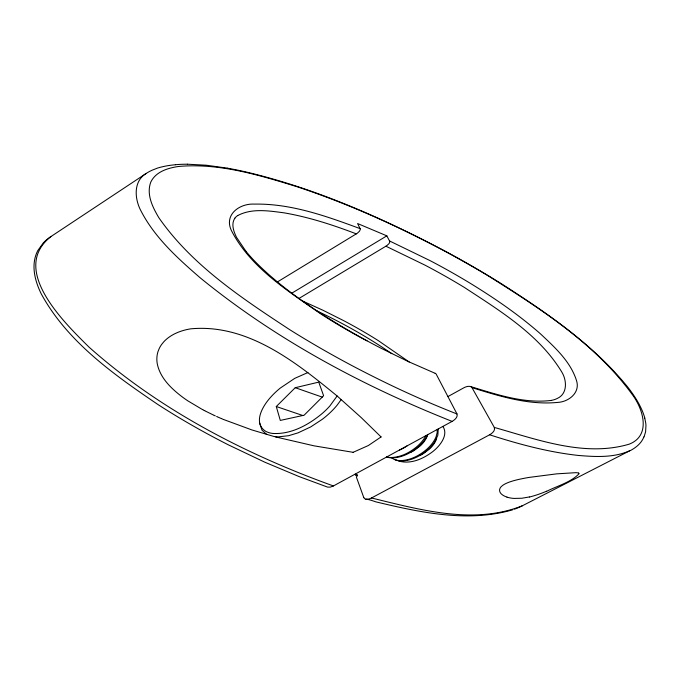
<?xml version="1.0" encoding="UTF-8"?>
<svg xmlns="http://www.w3.org/2000/svg" width="680" height="680" viewBox="0 0 680 680"><rect width="100%" height="100%" fill="white"/><g stroke="black" fill="none" stroke-linecap="round" stroke-linejoin="round"><path stroke-width="1.02" d="M355.291 474.054L355.64 475.031L357.536 475.6L357.315 474.844M357.536 475.6L356.32 476.91L363.74 497.471M644.062 436.925L645.592 431.808L645.957 425.433A100.496 58.021 0 0 0 645.702 422.815L644.759 418.072M427.712 434.664L425.748 438.311A71.578 41.327 0 0 1 418.957 446.233C411.629 452.795 401.65 457.869 391.96 457.895M425.892 435.65L424.592 437.912A71.697 41.395 0 0 1 417.792 445.833C410.423 452.31 401.055 457.308 391.059 457.512A10.523 6.078 0 0 1 386.733 456.96L387.251 457.138M202.121 409.36L188.02 400.962A148.963 86.003 0 0 1 181.441 396.296C170.799 388.093 160.25 377.8 157.344 364.157A79.679 46.002 0 0 1 156.868 358.054L157.037 356.048A69.114 39.907 0 0 1 158.117 351.262L159.248 348.483A58.93 34.026 0 0 1 161.831 344.19L163.812 341.785A50.005 28.866 0 0 1 168.64 337.475L170.51 336.192A43.919 25.355 0 0 1 178.135 332.265L179.579 331.704A41.233 23.809 0 0 1 190.706 328.839C247.613 323.493 295.927 362.253 337.127 395.99L329.894 405.934A130.458 75.319 0 0 1 322.159 413.542C308.372 424.975 291.082 434.596 272.663 433.44A14.365 8.296 0 0 1 264.868 430.805C252.781 421.753 263.466 404.88 271.252 396.576A130.245 75.191 0 0 1 280.253 388.093L294.763 378.344L307.929 372.538M341.224 399.534L337.39 404.829A136.909 79.05 0 0 1 322.269 419.322L310.734 426.904L298.027 432.863L288.651 435.693L277.601 436.951L273.972 436.492L251.906 429.938L223.584 419.509M234.863 218.195C231.149 223.644 233.359 230.63 235.926 236.079A119.773 69.156 0 0 0 236.631 237.499L245.922 251.26M276.284 406.521L295.248 387.702L318.758 382.126L323.612 395.734L304.104 415.216L280.296 420.418L276.284 406.521L302.787 415.505M381.072 436.942L368.356 445.527L353.115 452.319M175.406 164.764A54.323 31.365 0 0 0 157.649 168.036L152.38 170.102A41.888 24.182 0 0 0 146.174 173.451C132.872 181.475 134.657 199.58 141.253 211.446C155.125 237.992 177.845 258.459 200.183 277.814C275.417 339.218 362.049 385.713 452.115 421.387C454.606 419.942 458.073 417.256 457.002 413.975L436.288 374.306A3.247 1.87 0 0 0 435.157 373.295M146.183 173.451L50.932 236.564C9.112 269.501 64.566 322.847 88.986 347.089C159.536 409.853 244.987 454.096 333.412 485.954L452.115 421.387M407.031 445.91L405.05 447.21A36.38 21.003 0 0 1 399.525 450.015M277.44 281.911L357.315 233.24L359.516 231.175L360.392 229.22L357.578 223.533L386.844 235.85L389.912 241.672L389.087 243.55L386.793 245.675L298.979 298.452M291.805 293.173L386.844 235.85M447.916 396.576L463.802 387.821C465.834 386.75 468.265 385.9 470.56 386.554C496.587 394.434 523.838 403.809 551.387 400.418M512.779 509.771C467.865 522.861 420.096 512.397 375.802 501.84C361.089 496.553 365.135 501.245 371.501 497.981L489.617 434.784C492.099 433.398 495.516 430.652 494.317 427.44L471.996 387.651C499.587 396.21 528.36 405.263 557.608 402.416C568.71 401.923 580.508 392.632 576.495 380.553C570.452 361.369 554.769 347.344 540.575 333.948C519.129 315.078 495.524 298.834 471.223 283.883A753.338 434.936 0 0 0 430.058 260.618L389.767 241.06M333.412 485.954L330.25 487.127L327.573 487.101L299.055 476.561L264.656 462.128L228.556 444.941A811.538 468.537 0 0 1 157.896 404.498C113.696 374.501 67.294 341.785 41.208 293.786C35.292 281.699 31.263 267.113 36.27 253.997A81.337 46.962 0 0 1 37.799 250.588L43.239 242.981A61.328 35.411 0 0 1 50.923 236.555M355.64 475.031L356.847 474.708M237.762 215.534C251.863 208.071 268.685 210.834 283.806 212.797C308.695 217.047 332.809 224.893 356.354 233.877M371.501 497.981C419.959 509.762 473.994 525.087 522.461 505.725L630.36 450.458C614.278 457.938 595.875 456.866 578.654 455.473C548.275 452.183 518.627 444.15 489.617 434.784M546.729 491.266C557.447 485.835 570.937 482.341 579.164 473.646A1.419 0.816 0 0 0 578.875 473.297L578.485 473.093M514.496 509.159L516.179 508.529A60.282 34.799 0 0 0 522.461 505.725M529.371 496.944L522.206 498.193A26.239 15.147 0 0 1 521.637 498.253L513.944 498.423A19.762 11.415 0 0 1 511.02 498.083L510.519 497.998A17.731 10.234 0 0 1 507.297 497.225L506.965 497.114M175.397 164.713L177.42 164.552A79.144 45.688 0 0 1 187.399 164.212M187.399 164.203L206.329 165.223L227.188 168.138M391.892 457.895L391.892 457.895A10.251 5.916 0 0 0 395.309 459.85L396.44 460.207M353.141 452.319L314.058 445.842L275.153 436.815M494.317 427.44C537.26 439.492 584.571 457.385 629.212 444.159C651.134 435.642 643.297 409.538 632.715 395.139C595.688 344.029 541.152 309.204 488.537 276.046A1064.523 614.592 0 0 0 447.006 252.356C398.871 226.517 348.874 203.932 296.999 186.702C258.833 174.964 219.079 162.86 178.687 166.456C168.019 167.986 155.754 171.598 150.764 182.146C146.191 194.446 152.635 207.272 158.856 217.727C192.057 265.429 241.859 298.223 289.705 329.673A1061.633 612.927 0 0 0 352.648 365.967C386.529 383.834 421.32 400.01 457.002 413.975M387.183 457.113L386.793 456.977M295.248 387.702L322.235 397.111M360.273 228.684C326.366 216.172 291.116 203.447 254.481 204.111C239.13 203.235 223.142 215.314 231.923 231.531C251.048 267.877 287.649 290.751 320.365 313.642A618.298 356.975 0 0 0 367.038 340.833M435.124 373.303L408.17 361.505L381.438 348.432A733.89 423.708 0 0 1 317.262 311.049C295.094 296.327 273.564 280.364 254.889 261.332A278.298 160.675 0 0 1 245.905 251.26M223.031 419.279L222.215 418.931M221.672 418.701L217.923 417.07M302.608 301.036L323.111 310.326L343.995 320.824A556.767 321.445 0 0 1 378.182 340.552L409.207 361.981M217.405 416.832L216.614 416.483M385.959 246.22L424.847 265.072A714.714 412.641 0 0 1 464.508 287.521C500.191 310.938 539.172 334.637 561.79 372.028C566.89 380.332 567.673 393.754 557.345 398.412A16.736 9.664 0 0 1 551.369 400.392M215.314 415.888L213.792 415.191M213.291 414.953L205.3 411.034M317.262 311.049L327.063 315.792A560.294 323.484 0 0 1 382.406 347.344L391.774 353.651M204.841 410.796L204.374 410.55M203.915 410.312L203.464 410.074M203.014 409.836L202.564 409.598M266.721 434.469L261.987 430.185L259.7 423.215M337.127 395.99L361.19 417.562L381.08 436.951M438.235 428.935L437.852 435.251L434.979 441.507A70.618 40.774 0 0 1 428.221 449.404C420.852 455.881 411.459 460.827 401.472 460.989A10.277 5.933 0 0 1 396.466 460.233M437.231 429.488L437.163 432.642L436.092 436.696A59.526 34.365 0 0 1 434.435 440.113L433.832 441.116A70.737 40.842 0 0 1 427.065 449.012C419.696 455.481 410.303 460.437 400.325 460.606A10.489 6.052 0 0 1 395.309 459.85M391.875 457.878A10.217 5.899 0 0 1 387.234 457.156M470.823 386.631A3.476 2.006 0 0 1 471.979 387.659M365.568 499.129A3.68 2.125 0 0 1 363.885 497.462M398.021 460.632A11.382 6.571 0 0 0 399.534 461.244C411.502 464.329 423.895 458.481 433.211 451.256A69.471 40.111 0 0 0 439.492 444.992C443.122 440.436 446.513 434.01 443.887 428.188A18.538 10.701 0 0 0 442.773 426.471M506.931 497.08A15.181 8.764 0 0 1 500.803 493.399A12.571 7.259 0 0 1 501.041 486.812L502.562 485.494A20.91 12.07 0 0 1 505.452 483.743L507.552 482.783A37.017 21.369 0 0 1 509.94 481.873L513.4 480.777A79.883 46.121 0 0 1 522.393 478.652L524.424 478.244A133.586 77.129 0 0 1 529.354 477.377L556.733 473.85L575.748 472.677A7.752 4.471 0 0 1 578.425 473.008M546.618 491.19A90.253 52.105 0 0 1 529.457 497.046M234.872 218.195A16.014 9.248 0 0 1 237.745 215.526M643.841 436.9A44.447 25.662 0 0 1 630.462 450.525M644.802 418.072A156.595 90.406 0 0 0 640.534 407.048A199.461 115.158 0 0 0 639.013 404.022L637.041 400.537A280.5 161.951 0 0 0 627.887 387.269C593.249 344.513 547.052 313.029 501.151 283.569A1067.974 616.59 0 0 0 443.504 250.282C380.587 217.294 314.832 188.139 245.438 171.836A249.441 144.016 0 0 0 227.188 168.13M427.635 434.86A45.296 26.154 0 0 1 425.952 438.829A55.794 32.206 0 0 1 420.333 445.833L414.332 450.364A37.876 21.87 0 0 1 410.116 452.591M436.662 438.456A45.288 26.146 0 0 1 435.132 442.008A55.054 31.79 0 0 1 429.53 448.987L423.546 453.5A38.191 22.049 0 0 1 419.866 455.464"/></g></svg>
